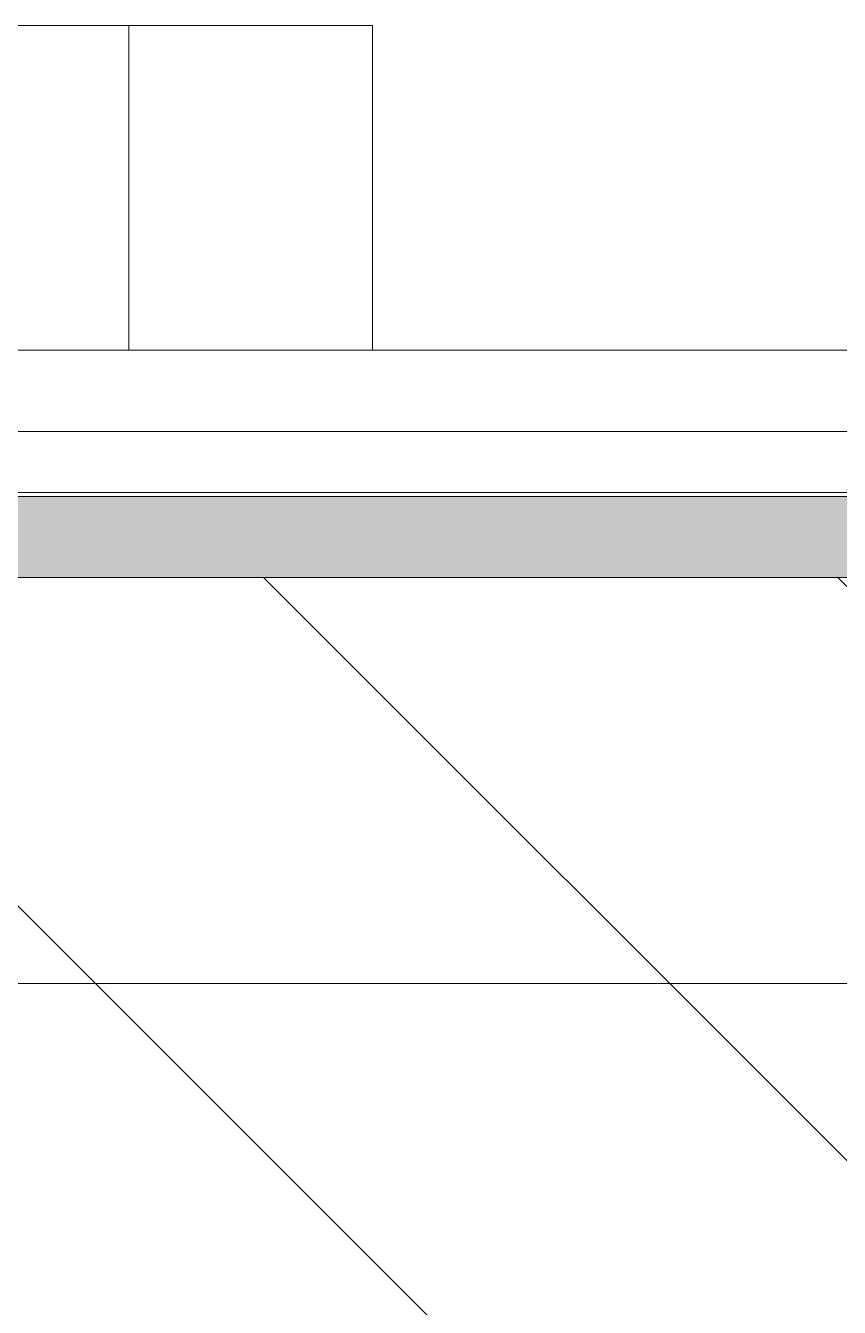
# Model space of a CAD drawing. Header units: millimetres. Extents: x -4185 to 186529, y -8553 to 29097.
# Drawn here: x 9012.1 to 9212.5, y 7720.2 to 8036 of the extents above; entities that cross this region are included whole.
import ezdxf

# ---------------------------------------------------------------- set-up
doc = ezdxf.new("R2010")
doc.units = ezdxf.units.MM
doc.linetypes.add('Осевая', pattern=[3175, 635, -476.25, 1587.5, -476.25])
for name, color, linetype, lineweight, true_color in [('A-WALL-1', 7, 'Continuous', 9, 0x3c3c3c), ('A-WALL-FNSH-1', 7, 'Continuous', 9, 0x3c3c3c), ('I-FURN-1', 7, 'Continuous', 9, 0xf0f0f0)]:
    doc.layers.add(name, color=color, linetype=linetype, lineweight=lineweight, true_color=true_color)
doc.layers.add('I-WALL', color=7, linetype='Continuous', lineweight=9)
doc.layers.add('Оси-2', color=7, linetype='Осевая', lineweight=9)

# ---------------------------------------------------------------- blocks, each defined once
blk = doc.blocks.new('Бизиборд лего - бизиборд 1_21б-32328682-План размещения напольных электротехнических лючков и розеток 1 этажа в осях 1-12')
at = {"layer": 'I-FURN-1'}
for p, q in [((-1205, 100), (-1355, 100)), ((-1355, 100), (-1205, 100)), ((-1205, 100), (-1295, 100)), ((-1295, 100), (-1205, 100)), ((-1145, 100), (-1205, 100)), ((-1205, 100), (-1145, 100)), ((-1205, 20), (-1205, 100)), ((-1205, 100), (-1205, 20)), ((-1145, 20), (-1145, 100)), ((-1145, 100), (-1145, 20)), ((-1000, 20), (-1500, 20)), ((-1230, 20), (-1229.66, 20)), ((-1229.66, 20), (-1230, 20)), ((-1230, 20), (-1215.01, 20)), ((-1215.01, 20), (-1230, 20)), ((-1230, 20), (-1217.41, 20)), ((-1228.66, 20), (-1230, 20)), ((-1230, 20), (-1225, 20)), ((-1215.01, 20), (-1230, 20)), ((-1230, 20), (-1215.01, 20)), ((-1215.01, 20), (-1230, 20)), ((-1230, 20), (-1215.01, 20)), ((-1215.01, 20), (-1230, 20)), ((-1230, 20), (-1215.01, 20)), ((-1222.59, 20), (-1230, 20)), ((-1230, 20), (-1215.01, 20)), ((-1229.66, 20), (-1230, 20)), ((-1230, 20), (-1215.01, 20)), ((-1215.01, 20), (-1230, 20)), ((-1230, 20), (-1215.01, 20)), ((-1215.01, 20), (-1230, 20)), ((-1230, 20), (-1215.01, 20)), ((-1215.01, 20), (-1230, 20)), ((-1230, 20), (-1215.01, 20)), ((-1215.01, 20), (-1230, 20)), ((-1230, 20), (-1215.01, 20)), ((-1229.66, 20), (-1230, 20)), ((-1230, 20), (-1215.01, 20)), ((-1227.07, 20), (-1230, 20)), ((-1230, 20), (-1215.01, 20)), ((-1215.01, 20), (-1230, 20)), ((-1230, 20), (-1215.01, 20)), ((-1215.01, 20), (-1230, 20)), ((-1230, 20), (-1215.01, 20)), ((-1215.01, 20), (-1230, 20)), ((-1230, 20), (-1215.01, 20)), ((-1227.07, 20), (-1230, 20)), ((-1230, 20), (-1215.01, 20)), ((-1222.59, 20), (-1230, 20)), ((-1230, 20), (-1217.41, 20)), ((-1215.01, 20), (-1230, 20)), ((-1230, 20), (-1227.07, 20)), ((-1222.59, 20), (-1230, 20)), ((-1230, 20), (-1215.01, 20)), ((-1228.66, 20), (-1230, 20)), ((-1230, 20), (-1228.66, 20)), ((-1229.66, 20), (-1230, 20)), ((-1230, 20), (-1229.66, 20)), ((-1215.01, 20), (-1230, 20)), ((-1230, 20), (-1229.66, 20)), ((-1215.01, 20), (-1230, 20)), ((-1230, 20), (-1215.01, 20)), ((-1215.01, 20), (-1230, 20)), ((-1230, 20), (-1211.34, 20)), ((-1220, 20), (-1230, 20)), ((-1229.66, 20), (-1220, 20)), ((-1228.66, 20), (-1229.66, 20)), ((-1228.66, 20), (-1229.66, 20)), ((-1227.07, 20), (-1229.66, 20)), ((-1228.66, 20), (-1229.66, 20)), ((-1229.66, 20), (-1225, 20)), ((-1229.66, 20), (-1228.66, 20)), ((-1228.66, 20), (-1220.27, 20)), ((-1220.27, 20), (-1228.66, 20)), ((-1228.66, 20), (-1220.27, 20)), ((-1220.27, 20), (-1228.66, 20)), ((-1228.66, 20), (-1220.27, 20)), ((-1227.07, 20), (-1228.66, 20)), ((-1225, 20), (-1228.66, 20)), ((-1227.07, 20), (-1228.66, 20)), ((-1215.01, 20), (-1228.66, 20)), ((-1228.66, 20), (-1225, 20)), ((-1227.07, 20), (-1228.66, 20)), ((-1228.66, 20), (-1225, 20)), ((-1222.59, 20), (-1227.07, 20)), ((-1225, 20), (-1227.07, 20)), ((-1225, 20), (-1227.07, 20)), ((-1215.01, 20), (-1227.07, 20)), ((-1222.59, 20), (-1227.07, 20)), ((-1227.07, 20), (-1225, 20)), ((-1220, 20), (-1227.07, 20)), ((-1220, 20), (-1225, 20)), ((-1225, 20), (-1215.01, 20)), ((-1222.59, 20), (-1225, 20)), ((-1215.01, 20), (-1225, 20)), ((-1225, 20), (-1222.59, 20)), ((-1225, 20), (-1222.59, 20)), ((-1225, 20), (-1215.01, 20)), ((-1225, 20), (-1222.59, 20)), ((-1220, 20), (-1222.59, 20)), ((-1215.01, 20), (-1222.59, 20)), ((-1220, 20), (-1222.59, 20)), ((-1215.01, 20), (-1222.59, 20)), ((-1217.41, 20), (-1222.59, 20)), ((-1222.59, 20), (-1220, 20)), ((-1217.41, 20), (-1222.59, 20)), ((-1222.59, 20), (-1215.01, 20)), ((-1222.59, 20), (-1220, 20)), ((-1220, 20), (-1215.01, 20)), ((-1215.01, 20), (-1220, 20)), ((-1220, 20), (-1215.01, 20)), ((-1215.01, 20), (-1220, 20)), ((-1220, 20), (-1215.01, 20)), ((-1220, 20), (-1215.01, 20)), ((-1215.01, 20), (-1220, 20)), ((-1217.41, 20), (-1220, 20)), ((-1217.41, 20), (-1220, 20)), ((-1220, 20), (-1217.41, 20)), ((-1215.01, 20), (-1220, 20)), ((-1220, 20), (-1217.41, 20)), ((-1217.41, 20), (-1220, 20)), ((-1217.41, 20), (-1215.01, 20)), ((-1215.01, 20), (-1217.41, 20)), ((-1215.01, 20), (-1217.41, 20)), ((-1215.01, 20), (-1217.41, 20)), ((-1217.41, 20), (-1215.01, 20)), ((-1217.41, 20), (-1215.01, 20)), ((-1215.01, 20), (-1217.41, 20)), ((-1217.41, 20), (-1215.01, 20)), ((-1210, 20), (-1217.41, 20)), ((-1215.01, 20), (-1215, 20)), ((-1215, 20), (-1215.01, 20)), ((-1215.01, 20), (-1215, 20)), ((-1215, 20), (-1215.01, 20)), ((-1215.01, 20), (-1215, 20)), ((-1215, 20), (-1215.01, 20)), ((-1215.01, 20), (-1215, 20)), ((-1215, 20), (-1215.01, 20)), ((-1215.01, 20), (-1215, 20)), ((-1215, 20), (-1215.01, 20)), ((-1215.01, 20), (-1215, 20)), ((-1215, 20), (-1215.01, 20)), ((-1215.01, 20), (-1215, 20)), ((-1215, 20), (-1215.01, 20)), ((-1215.01, 20), (-1215, 20)), ((-1215, 20), (-1215.01, 20)), ((-1215.01, 20), (-1215, 20)), ((-1215, 20), (-1215.01, 20)), ((-1215.01, 20), (-1215, 20)), ((-1215, 20), (-1215.01, 20)), ((-1215.01, 20), (-1215, 20)), ((-1215, 20), (-1215.01, 20)), ((-1215.01, 20), (-1215, 20)), ((-1215, 20), (-1215.01, 20)), ((-1215.01, 20), (-1215, 20)), ((-1215, 20), (-1215.01, 20)), ((-1215.01, 20), (-1215, 20)), ((-1215, 20), (-1215.01, 20)), ((-1215.01, 20), (-1215, 20)), ((-1215, 20), (-1215.01, 20)), ((-1215.01, 20), (-1215, 20)), ((-1215, 20), (-1215.01, 20)), ((-1215.01, 20), (-1215, 20)), ((-1215, 20), (-1215.01, 20)), ((-1215.01, 20), (-1215, 20)), ((-1215, 20), (-1215.01, 20)), ((-1215.01, 20), (-1215, 20)), ((-1215, 20), (-1215.01, 20)), ((-1215.01, 20), (-1215, 20)), ((-1215, 20), (-1215.01, 20)), ((-1215.01, 20), (-1215, 20)), ((-1215, 20), (-1215.01, 20)), ((-1215.01, 20), (-1215, 20)), ((-1215, 20), (-1215.01, 20)), ((-1215.01, 20), (-1215, 20)), ((-1215, 20), (-1215.01, 20)), ((-1215.01, 20), (-1215, 20)), ((-1215, 20), (-1215.01, 20)), ((-1215.01, 20), (-1215, 20)), ((-1215, 20), (-1215.01, 20)), ((-1215.01, 20), (-1215, 20)), ((-1215, 20), (-1215.01, 20)), ((-1215, 20), (-1211.34, 20)), ((-1211.34, 20), (-1215, 20)), ((-1215, 20), (-1211.34, 20)), ((-1211.34, 20), (-1215, 20)), ((-1215, 20), (-1211.34, 20)), ((-1215, 20), (-1210.34, 20)), ((-1210, 20), (-1215, 20)), ((-1215, 20), (-1210, 20)), ((-1210, 20), (-1215, 20)), ((-1215, 20), (-1211.34, 20)), ((-1212.93, 20), (-1215, 20)), ((-1215, 20), (-1210, 20)), ((-1210, 20), (-1215, 20)), ((-1215, 20), (-1210, 20)), ((-1210, 20), (-1215, 20)), ((-1215, 20), (-1210, 20)), ((-1210, 20), (-1215, 20)), ((-1215, 20), (-1210, 20)), ((-1210, 20), (-1215, 20)), ((-1215, 20), (-1212.93, 20)), ((-1212.93, 20), (-1215, 20)), ((-1215, 20), (-1210, 20)), ((-1210, 20), (-1215, 20)), ((-1215, 20), (-1210, 20)), ((-1210, 20), (-1215, 20)), ((-1215, 20), (-1210, 20)), ((-1210, 20), (-1215, 20)), ((-1215, 20), (-1210, 20)), ((-1210, 20), (-1215, 20)), ((-1215, 20), (-1210.34, 20)), ((-1210, 20), (-1215, 20)), ((-1215, 20), (-1210, 20)), ((-1210, 20), (-1215, 20)), ((-1215, 20), (-1210, 20)), ((-1210, 20), (-1215, 20)), ((-1215, 20), (-1210, 20)), ((-1210, 20), (-1215, 20)), ((-1215, 20), (-1210, 20)), ((-1210, 20), (-1215, 20)), ((-1215, 20), (-1210, 20)), ((-1212.93, 20), (-1215, 20)), ((-1215, 20), (-1210, 20)), ((-1210, 20), (-1215, 20)), ((-1215, 20), (-1211.34, 20)), ((-1210.34, 20), (-1215, 20)), ((-1215, 20), (-1212.93, 20)), ((-1212.93, 20), (-1215, 20)), ((-1215, 20), (-1211.34, 20)), ((-1210, 20), (-1215, 20)), ((-1215, 20), (-1212.93, 20)), ((-1210.34, 20), (-1215, 20)), ((-1215, 20), (-1210, 20)), ((-1211.34, 20), (-1215, 20)), ((-1215, 20), (-1210, 20)), ((-1210, 20), (-1215, 20)), ((-1215, 20), (-1210, 20)), ((-1210, 20), (-1215, 20)), ((-1211.34, 20), (-1212.93, 20)), ((-1212.93, 20), (-1211.34, 20)), ((-1210.34, 20), (-1212.93, 20)), ((-1210, 20), (-1212.93, 20)), ((-1212.93, 20), (-1211.34, 20)), ((-1211.34, 20), (-1212.93, 20)), ((-1212.93, 20), (-1210.34, 20)), ((-1211.34, 20), (-1210.34, 20)), ((-1210.34, 20), (-1211.34, 20)), ((-1211.34, 20), (-1210.34, 20)), ((-1211.34, 20), (-1210.34, 20)), ((-1211.34, 20), (-1210.34, 20)), ((-1210, 20), (-1211.34, 20)), ((-1211.34, 20), (-1210, 20)), ((-1210.34, 20), (-1211.34, 20)), ((-1211.34, 20), (-1210, 20)), ((-1210.34, 20), (-1210, 20)), ((-1210.34, 20), (-1210, 20)), ((-1210, 20), (-1210.34, 20)), ((-1210.34, 20), (-1210, 20)), ((-1210, 20), (-1210.34, 20)), ((-1210.34, 20), (-1210, 20)), ((-1210.34, 20), (-1210, 20)), ((-1210, 20), (-1210.34, 20)), ((-1210.34, 20), (-1210, 20)), ((-1210.34, 20), (-1210, 20)), ((-1210, 20), (-1210.34, 20)), ((-1210, 20), (-1210.34, 20)), ((-1209.76, 20), (-1205, 20)), ((-1205, 20), (-1209.76, 20)), ((-1209.76, 20), (-1205, 20)), ((-1205, 20), (-1209.76, 20)), ((-1209.76, 20), (-1205, 20)), ((-1205, 20), (-1170, 20)), ((-1170, 20), (-1205, 20)), ((-1205, 20), (-1170, 20)), ((-1170, 20), (-1150, 20)), ((-1150, 20), (-1170, 20)), ((-1170, 20), (-1165, 20)), ((-1162.59, 20), (-1170, 20)), ((-1170, 20), (-1150, 20)), ((-1160, 20), (-1170, 20)), ((-1170, 20), (-1150, 20)), ((-1150, 20), (-1170, 20)), ((-1170, 20), (-1150, 20)), ((-1169.66, 20), (-1170, 20)), ((-1170, 20), (-1150, 20)), ((-1150, 20), (-1170, 20)), ((-1170, 20), (-1155, 20)), ((-1150, 20), (-1170, 20)), ((-1170, 20), (-1150, 20)), ((-1169.66, 20), (-1170, 20)), ((-1170, 20), (-1150, 20)), ((-1162.59, 20), (-1170, 20)), ((-1170, 20), (-1150, 20)), ((-1150, 20), (-1170, 20)), ((-1170, 20), (-1150, 20)), ((-1150.34, 20), (-1170, 20)), ((-1170, 20), (-1150, 20)), ((-1150, 20), (-1170, 20)), ((-1170, 20), (-1150, 20)), ((-1165, 20), (-1170, 20)), ((-1170, 20), (-1150, 20)), ((-1150, 20), (-1170, 20)), ((-1170, 20), (-1150, 20)), ((-1150, 20), (-1170, 20)), ((-1170, 20), (-1150, 20)), ((-1150, 20), (-1170, 20)), ((-1170, 20), (-1150, 20)), ((-1160, 20), (-1170, 20)), ((-1170, 20), (-1165, 20)), ((-1167.07, 20), (-1170, 20)), ((-1170, 20), (-1150, 20)), ((-1150, 20), (-1170, 20)), ((-1170, 20), (-1167.07, 20)), ((-1165, 20), (-1170, 20)), ((-1170, 20), (-1167.07, 20)), ((-1157.41, 20), (-1170, 20)), ((-1170, 20), (-1157.41, 20)), ((-1165, 20), (-1170, 20)), ((-1170, 20), (-1169.66, 20)), ((-1169.66, 20), (-1170, 20)), ((-1170, 20), (-1150, 20)), ((-1152.93, 20), (-1170, 20)), ((-1170, 20), (-1150, 20)), ((-1150, 20), (-1170, 20)), ((-1170, 20), (-1150, 20)), ((-1150, 20), (-1170, 20)), ((-1170, 20), (-1168.66, 20)), ((-1169.66, 20), (-1170, 20)), ((-1168.66, 20), (-1169.66, 20)), ((-1168.66, 20), (-1169.66, 20)), ((-1169.66, 20), (-1167.07, 20)), ((-1150, 20), (-1169.66, 20)), ((-1168.66, 20), (-1169.66, 20)), ((-1150, 20), (-1168.66, 20)), ((-1150, 20), (-1168.66, 20)), ((-1168.66, 20), (-1150, 20)), ((-1151.34, 20), (-1168.66, 20)), ((-1167.07, 20), (-1157.41, 20)), ((-1157.41, 20), (-1167.07, 20)), ((-1167.07, 20), (-1157.41, 20)), ((-1157.41, 20), (-1167.07, 20)), ((-1167.07, 20), (-1150, 20)), ((-1167.07, 20), (-1160, 20)), ((-1167.07, 20), (-1165, 20)), ((-1165, 20), (-1150, 20)), ((-1150, 20), (-1165, 20)), ((-1165, 20), (-1155, 20)), ((-1162.59, 20), (-1165, 20)), ((-1150, 20), (-1165, 20)), ((-1165, 20), (-1160, 20)), ((-1157.41, 20), (-1162.59, 20)), ((-1150, 20), (-1162.59, 20)), ((-1157.41, 20), (-1162.59, 20)), ((-1150, 20), (-1160, 20)), ((-1150, 20), (-1160, 20)), ((-1160, 20), (-1152.93, 20)), ((-1160, 20), (-1157.41, 20)), ((-1150, 20), (-1157.41, 20)), ((-1150.34, 20), (-1157.41, 20)), ((-1150, 20), (-1157.41, 20)), ((-1155, 20), (-1157.41, 20)), ((-1157.41, 20), (-1150, 20)), ((-1157.41, 20), (-1155, 20)), ((-1157.22, 20), (-1151.34, 20)), ((-1151.34, 20), (-1157.22, 20)), ((-1157.22, 20), (-1151.34, 20)), ((-1155, 20), (-1150, 20)), ((-1155, 20), (-1150, 20)), ((-1152.93, 20), (-1155, 20)), ((-1155, 20), (-1152.93, 20)), ((-1152.93, 20), (-1150.34, 20)), ((-1150.34, 20), (-1152.93, 20)), ((-1152.93, 20), (-1151.34, 20)), ((-1150.34, 20), (-1152.93, 20)), ((-1151.34, 20), (-1150.34, 20)), ((-1150, 20), (-1151.34, 20)), ((-1150, 20), (-1150.34, 20)), ((-1150, 20), (-1150.34, 20)), ((-1150.34, 20), (-1150, 20)), ((-1150, 20), (-1150.34, 20)), ((-1150.34, 20), (-1150, 20)), ((-1150, 20), (-1150.34, 20)), ((-1150, 20), (-1145, 20)), ((-1145, 20), (-1150, 20)), ((-1150, 20), (-1145, 20)), ((-1145, 20), (-1110, 20)), ((-1110, 20), (-1091.34, 20)), ((-1090, 20), (-1110, 20)), ((-1110, 20), (-1090, 20)), ((-1090, 20), (-1110, 20)), ((-1110, 20), (-1090, 20)), ((-1090, 20), (-1110, 20)), ((-1110, 20), (-1090, 20)), ((-1090, 20), (-1110, 20)), ((-1110, 20), (-1105, 20)), ((-1090, 20), (-1110, 20)), ((-1110, 20), (-1092.93, 20)), ((-1090, 20), (-1110, 20)), ((-1110, 20), (-1095, 20)), ((-1109.66, 20), (-1110, 20)), ((-1110, 20), (-1090, 20)), ((-1090, 20), (-1110, 20)), ((-1110, 20), (-1090, 20)), ((-1090, 20), (-1110, 20)), ((-1110, 20), (-1090, 20)), ((-1090, 20), (-1110, 20)), ((-1110, 20), (-1090, 20)), ((-1090, 20), (-1110, 20)), ((-1110, 20), (-1090, 20)), ((-1090, 20), (-1110, 20)), ((-1110, 20), (-1107.07, 20)), ((-1095, 20), (-1110, 20)), ((-1110, 20), (-1090, 20)), ((-1108.66, 20), (-1110, 20)), ((-1110, 20), (-1090, 20)), ((-1090, 20), (-1110, 20)), ((-1110, 20), (-1090, 20)), ((-1090, 20), (-1110, 20)), ((-1110, 20), (-1090, 20)), ((-1090, 20), (-1110, 20)), ((-1110, 20), (-1109.66, 20)), ((-1109.66, 20), (-1110, 20)), ((-1110, 20), (-1105, 20)), ((-1108.66, 20), (-1110, 20)), ((-1110, 20), (-1107.07, 20)), ((-1102.59, 20), (-1110, 20)), ((-1110, 20), (-1090, 20)), ((-1107.07, 20), (-1110, 20)), ((-1110, 20), (-1100, 20)), ((-1090, 20), (-1110, 20)), ((-1110, 20), (-1090, 20)), ((-1102.59, 20), (-1110, 20)), ((-1110, 20), (-1097.41, 20)), ((-1090, 20), (-1110, 20)), ((-1110, 20), (-1090, 20)), ((-1090, 20), (-1110, 20)), ((-1110, 20), (-1090, 20)), ((-1090, 20), (-1110, 20)), ((-1110, 20), (-1109.66, 20)), ((-1107.07, 20), (-1110, 20)), ((-1108.66, 20), (-1109.66, 20)), ((-1109.66, 20), (-1105, 20)), ((-1108.66, 20), (-1109.66, 20)), ((-1109.66, 20), (-1107.07, 20)), ((-1108.66, 20), (-1105, 20)), ((-1107.07, 20), (-1108.66, 20)), ((-1107.07, 20), (-1108.66, 20)), ((-1107.07, 20), (-1108.66, 20)), ((-1095, 20), (-1108.66, 20)), ((-1095, 20), (-1107.07, 20)), ((-1107.07, 20), (-1092.93, 20)), ((-1105, 20), (-1107.07, 20)), ((-1102.59, 20), (-1107.07, 20)), ((-1107.07, 20), (-1095, 20)), ((-1105, 20), (-1107.07, 20)), ((-1107.07, 20), (-1092.93, 20)), ((-1092.93, 20), (-1107.07, 20)), ((-1105, 20), (-1090, 20)), ((-1102.59, 20), (-1105, 20)), ((-1105, 20), (-1097.41, 20)), ((-1105, 20), (-1102.59, 20)), ((-1100, 20), (-1105, 20)), ((-1104.68, 20), (-1100, 20)), ((-1100, 20), (-1102.59, 20)), ((-1100, 20), (-1102.59, 20)), ((-1102.59, 20), (-1097.41, 20)), ((-1100, 20), (-1102.59, 20)), ((-1092.93, 20), (-1102.59, 20)), ((-1090, 20), (-1100, 20)), ((-1091.34, 20), (-1100, 20)), ((-1097.41, 20), (-1100, 20)), ((-1090, 20), (-1100, 20)), ((-1100, 20), (-1090, 20)), ((-1099.43, 20), (-1095, 20)), ((-1097.41, 20), (-1090.34, 20)), ((-1097.41, 20), (-1095, 20)), ((-1090, 20), (-1097.41, 20)), ((-1097.41, 20), (-1095, 20)), ((-1095, 20), (-1090, 20)), ((-1090, 20), (-1095, 20)), ((-1090, 20), (-1095, 20)), ((-1095, 20), (-1092.93, 20)), ((-1090.34, 20), (-1095, 20)), ((-1095, 20), (-1090, 20)), ((-1095, 20), (-1092.93, 20)), ((-1094.17, 20), (-1091.34, 20)), ((-1092.93, 20), (-1090, 20)), ((-1092.93, 20), (-1090, 20)), ((-1092.93, 20), (-1091.34, 20)), ((-1090.34, 20), (-1092.93, 20)), ((-1092.93, 20), (-1090, 20)), ((-1092.93, 20), (-1091.34, 20)), ((-1091.34, 20), (-1092.93, 20)), ((-1091.34, 20), (-1090, 20)), ((-1090, 20), (-1091.34, 20)), ((-1091.34, 20), (-1090.34, 20)), ((-1091.34, 20), (-1090.34, 20)), ((-1090.34, 20), (-1091.34, 20)), ((-1090.34, 20), (-1090, 20)), ((-1090.34, 20), (-1090, 20)), ((-1090, 20), (-1090.34, 20)), ((-1090, 20), (-1090.34, 20)), ((-1090.34, 20), (-1090, 20)), ((-1090, 20), (-1090.34, 20)), ((-1090, 20), (-1050, 20)), ((-1050, 20), (-1049.66, 20)), ((-1030, 20), (-1050, 20)), ((-1050, 20), (-1030, 20)), ((-1030, 20), (-1050, 20)), ((-1050, 20), (-1030, 20)), ((-1030, 20), (-1050, 20)), ((-1050, 20), (-1030, 20)), ((-1030, 20), (-1050, 20)), ((-1050, 20), (-1031.34, 20)), ((-1030, 20), (-1050, 20)), ((-1050, 20), (-1042.59, 20)), ((-1030, 20), (-1050, 20)), ((-1050, 20), (-1049.66, 20)), ((-1047.07, 20), (-1050, 20)), ((-1050, 20), (-1030, 20)), ((-1030, 20), (-1050, 20)), ((-1050, 20), (-1031.34, 20)), ((-1035, 20), (-1050, 20)), ((-1050, 20), (-1030, 20)), ((-1030, 20), (-1050, 20)), ((-1050, 20), (-1030, 20)), ((-1030, 20), (-1050, 20)), ((-1050, 20), (-1030, 20)), ((-1030, 20), (-1050, 20)), ((-1050, 20), (-1048.66, 20)), ((-1045, 20), (-1050, 20)), ((-1050, 20), (-1030, 20)), ((-1030, 20), (-1050, 20)), ((-1050, 20), (-1030, 20)), ((-1030, 20), (-1050, 20)), ((-1050, 20), (-1030, 20)), ((-1030, 20), (-1050, 20)), ((-1050, 20), (-1045, 20)), ((-1030, 20), (-1050, 20)), ((-1050, 20), (-1049.66, 20)), ((-1048.66, 20), (-1050, 20)), ((-1050, 20), (-1031.34, 20)), ((-1049.66, 20), (-1050, 20)), ((-1050, 20), (-1047.07, 20)), ((-1047.07, 20), (-1050, 20)), ((-1050, 20), (-1049.66, 20)), ((-1040, 20), (-1050, 20)), ((-1050, 20), (-1035, 20)), ((-1049.66, 20), (-1050, 20)), ((-1050, 20), (-1032.93, 20)), ((-1042.59, 20), (-1050, 20)), ((-1050, 20), (-1047.07, 20)), ((-1035, 20), (-1050, 20)), ((-1050, 20), (-1030, 20)), ((-1030, 20), (-1050, 20)), ((-1050, 20), (-1030, 20)), ((-1030, 20), (-1050, 20)), ((-1050, 20), (-1048.66, 20)), ((-1031.34, 20), (-1050, 20)), ((-1049.66, 20), (-1030, 20)), ((-1049.66, 20), (-1048.66, 20)), ((-1049.66, 20), (-1048.66, 20)), ((-1048.66, 20), (-1049.66, 20)), ((-1049.66, 20), (-1042.59, 20)), ((-1030, 20), (-1049.66, 20)), ((-1048.66, 20), (-1047.07, 20)), ((-1048.66, 20), (-1047.07, 20)), ((-1048.66, 20), (-1031.34, 20)), ((-1048.66, 20), (-1037.41, 20)), ((-1047.07, 20), (-1048.66, 20)), ((-1045, 20), (-1048.66, 20)), ((-1048.66, 20), (-1030.34, 20)), ((-1047.07, 20), (-1045, 20)), ((-1045, 20), (-1047.07, 20)), ((-1045, 20), (-1047.07, 20)), ((-1047.07, 20), (-1045, 20)), ((-1031.34, 20), (-1047.07, 20)), ((-1047.07, 20), (-1042.59, 20)), ((-1046.89, 20), (-1042.59, 20)), ((-1045, 20), (-1042.59, 20)), ((-1042.59, 20), (-1045, 20)), ((-1040, 20), (-1045, 20)), ((-1045, 20), (-1030, 20)), ((-1040, 20), (-1045, 20)), ((-1037.41, 20), (-1045, 20)), ((-1045, 20), (-1042.59, 20)), ((-1042.59, 20), (-1030, 20)), ((-1042.59, 20), (-1037.41, 20)), ((-1037.41, 20), (-1042.59, 20)), ((-1042.59, 20), (-1037.41, 20)), ((-1042.59, 20), (-1035, 20)), ((-1030, 20), (-1042.59, 20)), ((-1042.59, 20), (-1030, 20)), ((-1041.63, 20), (-1037.41, 20)), ((-1030, 20), (-1040, 20)), ((-1037.41, 20), (-1040, 20)), ((-1037.41, 20), (-1040, 20)), ((-1037.41, 20), (-1032.93, 20)), ((-1035, 20), (-1037.41, 20)), ((-1037.41, 20), (-1035, 20)), ((-1032.93, 20), (-1037.41, 20)), ((-1030, 20), (-1037.41, 20)), ((-1037.41, 20), (-1030, 20)), ((-1030, 20), (-1037.41, 20)), ((-1036.38, 20), (-1031.34, 20)), ((-1030, 20), (-1035, 20)), ((-1030, 20), (-1035, 20)), ((-1035, 20), (-1030, 20)), ((-1035, 20), (-1030, 20)), ((-1035, 20), (-1032.93, 20)), ((-1031.34, 20), (-1035, 20)), ((-1032.93, 20), (-1030, 20)), ((-1031.34, 20), (-1032.93, 20)), ((-1032.93, 20), (-1030, 20)), ((-1032.93, 20), (-1030.34, 20)), ((-1031.34, 20), (-1030, 20)), ((-1031.34, 20), (-1030, 20)), ((-1031.34, 20), (-1030, 20)), ((-1030.34, 20), (-1031.34, 20)), ((-1031.34, 20), (-1030, 20)), ((-1030, 20), (-1031.34, 20)), ((-1030, 20), (-1031.34, 20)), ((-1030.34, 20), (-1031.34, 20)), ((-1030, 20), (-1030.34, 20)), ((-1030.34, 20), (-1030, 20)), ((-1030.34, 20), (-1030, 20)), ((-1030, 20), (-1030.34, 20)), ((-1030, 20), (-1000, 20)), ((-1500, 0), (-1000, 0)), ((-1210, 0), (-1230, 0)), ((-1230, 0), (-1210, 0)), ((-1220, 0), (-1230, 0)), ((-1230, 0), (-1210, 0)), ((-1210, 0), (-1230, 0)), ((-1230, 0), (-1227.07, 0)), ((-1210, 0), (-1230, 0)), ((-1230, 0), (-1210, 0)), ((-1210, 0), (-1230, 0)), ((-1230, 0), (-1210, 0)), ((-1210, 0), (-1230, 0)), ((-1230, 0), (-1210, 0)), ((-1210, 0), (-1230, 0)), ((-1230, 0), (-1210, 0)), ((-1210, 0), (-1230, 0)), ((-1230, 0), (-1210, 0)), ((-1210, 0), (-1230, 0)), ((-1230, 0), (-1210, 0)), ((-1210, 0), (-1230, 0)), ((-1230, 0), (-1210, 0)), ((-1215, 0), (-1230, 0)), ((-1230, 0), (-1210, 0)), ((-1210, 0), (-1230, 0)), ((-1230, 0), (-1210, 0)), ((-1229.66, 0), (-1230, 0)), ((-1230, 0), (-1228.66, 0)), ((-1211.34, 0), (-1230, 0)), ((-1230, 0), (-1210, 0)), ((-1210, 0), (-1230, 0)), ((-1230, 0), (-1210, 0)), ((-1210, 0), (-1230, 0)), ((-1230, 0), (-1210, 0)), ((-1210, 0), (-1230, 0)), ((-1230, 0), (-1210, 0)), ((-1210, 0), (-1230, 0)), ((-1230, 0), (-1210, 0)), ((-1210, 0), (-1230, 0)), ((-1230, 0), (-1210, 0)), ((-1210, 0), (-1230, 0)), ((-1230, 0), (-1211.34, 0)), ((-1210, 0), (-1230, 0)), ((-1230, 0), (-1210, 0)), ((-1210, 0), (-1230, 0)), ((-1230, 0), (-1210, 0)), ((-1210.34, 0), (-1230, 0)), ((-1230, 0), (-1210, 0)), ((-1227.07, 0), (-1230, 0)), ((-1230, 0), (-1229.66, 0)), ((-1210, 0), (-1230, 0)), ((-1230, 0), (-1210, 0)), ((-1210, 0), (-1230, 0)), ((-1230, 0), (-1210, 0)), ((-1229.66, 0), (-1230, 0)), ((-1230, 0), (-1229.66, 0)), ((-1217.41, 0), (-1229.66, 0)), ((-1229.66, 0), (-1210, 0)), ((-1228.66, 0), (-1229.66, 0)), ((-1229.66, 0), (-1225, 0)), ((-1220.27, 0), (-1228.66, 0)), ((-1228.66, 0), (-1220.27, 0)), ((-1220.27, 0), (-1228.66, 0)), ((-1228.66, 0), (-1215, 0)), ((-1225, 0), (-1228.66, 0)), ((-1227.07, 0), (-1210, 0)), ((-1212.93, 0), (-1227.07, 0)), ((-1210, 0), (-1225, 0)), ((-1225, 0), (-1210, 0)), ((-1211.34, 0), (-1220, 0)), ((-1220, 0), (-1211.34, 0)), ((-1211.34, 0), (-1220, 0)), ((-1210, 0), (-1220, 0)), ((-1210, 0), (-1217.41, 0)), ((-1210, 0), (-1215, 0)), ((-1215, 0), (-1210, 0)), ((-1210, 0), (-1212.93, 0)), ((-1210, 0), (-1211.34, 0)), ((-1211.34, 0), (-1210.34, 0)), ((-1210.34, 0), (-1210, 0)), ((-1210, 0), (-1210.34, 0)), ((-1170, 0), (-1209.76, 0)), ((-1209.76, 0), (-1170, 0)), ((-1170, 0), (-1209.76, 0)), ((-1162.59, 0), (-1170, 0)), ((-1170, 0), (-1162.59, 0)), ((-1162.59, 0), (-1170, 0)), ((-1170, 0), (-1162.59, 0)), ((-1162.59, 0), (-1170, 0)), ((-1170, 0), (-1165, 0)), ((-1162.59, 0), (-1170, 0)), ((-1170, 0), (-1162.59, 0)), ((-1162.59, 0), (-1170, 0)), ((-1170, 0), (-1162.59, 0)), ((-1162.59, 0), (-1170, 0)), ((-1170, 0), (-1162.59, 0)), ((-1162.59, 0), (-1170, 0)), ((-1170, 0), (-1169.66, 0)), ((-1162.59, 0), (-1170, 0)), ((-1170, 0), (-1162.59, 0)), ((-1162.59, 0), (-1170, 0)), ((-1170, 0), (-1168.66, 0)), ((-1162.59, 0), (-1170, 0)), ((-1170, 0), (-1162.59, 0)), ((-1162.59, 0), (-1170, 0)), ((-1170, 0), (-1165, 0)), ((-1162.59, 0), (-1170, 0)), ((-1170, 0), (-1162.59, 0)), ((-1162.59, 0), (-1170, 0)), ((-1170, 0), (-1162.59, 0)), ((-1162.59, 0), (-1170, 0)), ((-1170, 0), (-1162.59, 0)), ((-1162.59, 0), (-1170, 0)), ((-1170, 0), (-1162.59, 0)), ((-1162.59, 0), (-1170, 0)), ((-1170, 0), (-1162.59, 0)), ((-1162.59, 0), (-1170, 0)), ((-1170, 0), (-1162.59, 0)), ((-1162.59, 0), (-1170, 0)), ((-1170, 0), (-1162.59, 0)), ((-1162.59, 0), (-1170, 0)), ((-1170, 0), (-1162.59, 0)), ((-1162.59, 0), (-1170, 0)), ((-1170, 0), (-1162.59, 0)), ((-1162.59, 0), (-1170, 0)), ((-1170, 0), (-1162.59, 0)), ((-1162.59, 0), (-1170, 0)), ((-1170, 0), (-1162.59, 0)), ((-1168.66, 0), (-1170, 0)), ((-1170, 0), (-1162.59, 0)), ((-1167.07, 0), (-1170, 0)), ((-1170, 0), (-1169.66, 0)), ((-1168.66, 0), (-1170, 0)), ((-1170, 0), (-1162.59, 0)), ((-1162.59, 0), (-1170, 0)), ((-1170, 0), (-1162.59, 0)), ((-1150, 0), (-1170, 0)), ((-1170, 0), (-1168.66, 0)), ((-1169.66, 0), (-1162.59, 0)), ((-1169.66, 0), (-1167.07, 0)), ((-1168.66, 0), (-1162.59, 0)), ((-1162.59, 0), (-1168.66, 0)), ((-1162.59, 0), (-1168.66, 0)), ((-1168.66, 0), (-1165, 0)), ((-1162.59, 0), (-1167.07, 0)), ((-1167.07, 0), (-1162.59, 0)), ((-1162.59, 0), (-1167.07, 0)), ((-1162.59, 0), (-1167.07, 0)), ((-1167.07, 0), (-1162.59, 0)), ((-1165, 0), (-1162.59, 0)), ((-1165, 0), (-1162.59, 0)), ((-1165, 0), (-1162.59, 0)), ((-1162.48, 0), (-1162.59, 0)), ((-1162.59, 0), (-1162.48, 0)), ((-1162.48, 0), (-1162.59, 0)), ((-1162.59, 0), (-1162.48, 0)), ((-1162.48, 0), (-1162.59, 0)), ((-1162.59, 0), (-1162.48, 0)), ((-1162.48, 0), (-1162.59, 0)), ((-1162.59, 0), (-1162.48, 0)), ((-1162.48, 0), (-1162.59, 0)), ((-1162.59, 0), (-1162.48, 0)), ((-1162.48, 0), (-1162.59, 0)), ((-1162.59, 0), (-1162.48, 0)), ((-1162.48, 0), (-1162.59, 0)), ((-1162.59, 0), (-1162.48, 0)), ((-1162.48, 0), (-1162.59, 0)), ((-1162.59, 0), (-1162.48, 0)), ((-1162.48, 0), (-1162.59, 0)), ((-1162.59, 0), (-1162.48, 0)), ((-1162.48, 0), (-1162.59, 0)), ((-1162.59, 0), (-1162.48, 0)), ((-1162.48, 0), (-1162.59, 0)), ((-1162.59, 0), (-1162.48, 0)), ((-1162.48, 0), (-1162.59, 0)), ((-1162.59, 0), (-1162.48, 0)), ((-1162.48, 0), (-1162.59, 0)), ((-1162.59, 0), (-1162.48, 0)), ((-1162.48, 0), (-1162.59, 0)), ((-1162.59, 0), (-1162.48, 0)), ((-1162.48, 0), (-1162.59, 0)), ((-1162.59, 0), (-1162.48, 0)), ((-1162.48, 0), (-1162.59, 0)), ((-1162.59, 0), (-1162.48, 0)), ((-1162.48, 0), (-1162.59, 0)), ((-1162.59, 0), (-1162.48, 0)), ((-1162.48, 0), (-1162.59, 0)), ((-1162.59, 0), (-1162.48, 0)), ((-1162.48, 0), (-1162.59, 0)), ((-1162.59, 0), (-1162.48, 0)), ((-1162.48, 0), (-1162.59, 0)), ((-1162.59, 0), (-1162.48, 0)), ((-1162.48, 0), (-1162.59, 0)), ((-1162.59, 0), (-1162.48, 0)), ((-1162.48, 0), (-1162.59, 0)), ((-1162.59, 0), (-1162.48, 0)), ((-1162.48, 0), (-1162.59, 0)), ((-1162.59, 0), (-1162.48, 0)), ((-1162.48, 0), (-1162.59, 0)), ((-1162.59, 0), (-1162.48, 0)), ((-1162.48, 0), (-1162.59, 0)), ((-1162.59, 0), (-1162.48, 0)), ((-1162.48, 0), (-1162.59, 0)), ((-1162.59, 0), (-1162.48, 0)), ((-1162.59, 0), (-1150, 0)), ((-1150, 0), (-1162.48, 0)), ((-1162.48, 0), (-1150, 0)), ((-1155, 0), (-1162.48, 0)), ((-1162.48, 0), (-1150, 0)), ((-1150, 0), (-1162.48, 0)), ((-1162.48, 0), (-1150, 0)), ((-1150, 0), (-1162.48, 0)), ((-1162.48, 0), (-1150, 0)), ((-1150, 0), (-1162.48, 0)), ((-1162.48, 0), (-1150, 0)), ((-1150, 0), (-1162.48, 0)), ((-1162.48, 0), (-1150, 0)), ((-1160, 0), (-1162.48, 0)), ((-1162.48, 0), (-1150, 0)), ((-1150, 0), (-1162.48, 0)), ((-1162.48, 0), (-1150, 0)), ((-1150, 0), (-1162.48, 0)), ((-1162.48, 0), (-1152.93, 0)), ((-1157.41, 0), (-1162.48, 0)), ((-1162.48, 0), (-1150, 0)), ((-1150, 0), (-1162.48, 0)), ((-1162.48, 0), (-1150, 0)), ((-1150, 0), (-1162.48, 0)), ((-1162.48, 0), (-1150, 0)), ((-1150, 0), (-1162.48, 0)), ((-1162.48, 0), (-1150, 0)), ((-1160, 0), (-1162.48, 0)), ((-1162.48, 0), (-1150, 0)), ((-1150, 0), (-1162.48, 0)), ((-1162.48, 0), (-1150, 0)), ((-1150, 0), (-1162.48, 0)), ((-1162.48, 0), (-1150, 0)), ((-1150, 0), (-1162.48, 0)), ((-1162.48, 0), (-1150, 0)), ((-1150, 0), (-1162.48, 0)), ((-1162.48, 0), (-1157.41, 0)), ((-1150, 0), (-1162.48, 0)), ((-1162.48, 0), (-1150, 0)), ((-1150, 0), (-1162.48, 0)), ((-1162.48, 0), (-1150, 0)), ((-1150, 0), (-1162.48, 0)), ((-1162.48, 0), (-1150, 0)), ((-1150, 0), (-1162.48, 0)), ((-1162.48, 0), (-1155, 0)), ((-1150, 0), (-1162.48, 0)), ((-1162.48, 0), (-1150, 0)), ((-1152.93, 0), (-1162.48, 0)), ((-1162.48, 0), (-1150, 0)), ((-1150, 0), (-1162.48, 0)), ((-1162.48, 0), (-1160, 0)), ((-1150, 0), (-1162.48, 0)), ((-1162.48, 0), (-1150, 0)), ((-1157.41, 0), (-1162.47, 0)), ((-1162.47, 0), (-1157.41, 0)), ((-1157.41, 0), (-1162.47, 0)), ((-1157.41, 0), (-1160, 0)), ((-1157.41, 0), (-1160, 0)), ((-1160, 0), (-1150, 0)), ((-1155, 0), (-1157.41, 0)), ((-1150, 0), (-1157.41, 0)), ((-1155, 0), (-1157.41, 0)), ((-1157.41, 0), (-1150, 0)), ((-1151.34, 0), (-1157.22, 0)), ((-1157.22, 0), (-1151.34, 0)), ((-1151.34, 0), (-1157.22, 0)), ((-1150, 0), (-1155, 0)), ((-1151.34, 0), (-1155, 0)), ((-1152.93, 0), (-1155, 0)), ((-1155, 0), (-1150, 0)), ((-1152.93, 0), (-1150, 0)), ((-1151.34, 0), (-1152.93, 0)), ((-1150, 0), (-1152.93, 0)), ((-1150, 0), (-1151.34, 0)), ((-1150, 0), (-1151.34, 0)), ((-1110, 0), (-1150, 0)), ((-1150, 0), (-1110, 0)), ((-1110, 0), (-1150, 0)), ((-1109.99, 0), (-1110, 0)), ((-1110, 0), (-1109.99, 0)), ((-1109.99, 0), (-1110, 0)), ((-1110, 0), (-1109.99, 0)), ((-1109.99, 0), (-1110, 0)), ((-1110, 0), (-1109.99, 0)), ((-1109.99, 0), (-1110, 0)), ((-1110, 0), (-1109.99, 0)), ((-1109.99, 0), (-1110, 0)), ((-1110, 0), (-1109.99, 0)), ((-1109.99, 0), (-1110, 0)), ((-1110, 0), (-1109.99, 0)), ((-1109.99, 0), (-1110, 0)), ((-1110, 0), (-1109.99, 0)), ((-1109.99, 0), (-1110, 0)), ((-1110, 0), (-1109.99, 0)), ((-1109.99, 0), (-1110, 0)), ((-1110, 0), (-1109.99, 0)), ((-1109.99, 0), (-1110, 0)), ((-1110, 0), (-1109.99, 0)), ((-1109.99, 0), (-1110, 0)), ((-1110, 0), (-1109.99, 0)), ((-1109.99, 0), (-1110, 0)), ((-1110, 0), (-1109.99, 0)), ((-1109.99, 0), (-1110, 0)), ((-1110, 0), (-1109.99, 0)), ((-1109.99, 0), (-1110, 0)), ((-1110, 0), (-1109.99, 0)), ((-1109.99, 0), (-1110, 0)), ((-1110, 0), (-1109.99, 0)), ((-1109.99, 0), (-1110, 0)), ((-1110, 0), (-1109.99, 0)), ((-1109.99, 0), (-1110, 0)), ((-1110, 0), (-1109.99, 0)), ((-1109.99, 0), (-1110, 0)), ((-1110, 0), (-1109.99, 0)), ((-1109.99, 0), (-1110, 0)), ((-1110, 0), (-1109.99, 0)), ((-1109.99, 0), (-1110, 0)), ((-1110, 0), (-1109.99, 0)), ((-1109.99, 0), (-1110, 0)), ((-1110, 0), (-1109.99, 0)), ((-1109.99, 0), (-1110, 0)), ((-1110, 0), (-1109.99, 0)), ((-1109.99, 0), (-1110, 0)), ((-1110, 0), (-1109.99, 0)), ((-1109.99, 0), (-1110, 0)), ((-1110, 0), (-1109.99, 0)), ((-1109.99, 0), (-1110, 0)), ((-1110, 0), (-1109.99, 0)), ((-1109.99, 0), (-1110, 0)), ((-1110, 0), (-1109.99, 0)), ((-1097.41, 0), (-1110, 0)), ((-1110, 0), (-1090, 0)), ((-1090, 0), (-1109.99, 0)), ((-1109.99, 0), (-1090, 0)), ((-1090, 0), (-1109.99, 0)), ((-1109.99, 0), (-1090, 0)), ((-1090, 0), (-1109.99, 0)), ((-1109.99, 0), (-1090, 0)), ((-1109.66, 0), (-1109.99, 0)), ((-1109.99, 0), (-1090, 0)), ((-1090, 0), (-1109.99, 0)), ((-1109.99, 0), (-1090, 0)), ((-1090, 0), (-1109.99, 0)), ((-1109.99, 0), (-1107.07, 0)), ((-1102.59, 0), (-1109.99, 0)), ((-1109.99, 0), (-1090.34, 0)), ((-1090, 0), (-1109.99, 0)), ((-1109.99, 0), (-1090, 0)), ((-1108.66, 0), (-1109.99, 0)), ((-1109.99, 0), (-1109.66, 0)), ((-1105, 0), (-1109.99, 0)), ((-1109.99, 0), (-1090, 0)), ((-1090, 0), (-1109.99, 0)), ((-1109.99, 0), (-1090, 0)), ((-1090, 0), (-1109.99, 0)), ((-1109.99, 0), (-1090, 0)), ((-1090, 0), (-1109.99, 0)), ((-1109.99, 0), (-1095, 0)), ((-1090, 0), (-1109.99, 0)), ((-1109.99, 0), (-1090, 0)), ((-1090, 0), (-1109.99, 0)), ((-1109.99, 0), (-1090, 0)), ((-1090, 0), (-1109.99, 0)), ((-1109.99, 0), (-1090, 0)), ((-1090, 0), (-1109.99, 0)), ((-1109.99, 0), (-1090, 0)), ((-1090, 0), (-1109.99, 0)), ((-1109.99, 0), (-1090, 0)), ((-1090, 0), (-1109.99, 0)), ((-1109.99, 0), (-1090, 0)), ((-1090, 0), (-1109.99, 0)), ((-1109.99, 0), (-1090, 0)), ((-1102.59, 0), (-1109.99, 0)), ((-1109.99, 0), (-1090, 0)), ((-1095, 0), (-1109.99, 0)), ((-1109.99, 0), (-1100, 0)), ((-1102.59, 0), (-1109.99, 0)), ((-1109.99, 0), (-1107.07, 0)), ((-1097.41, 0), (-1109.99, 0)), ((-1109.99, 0), (-1090, 0)), ((-1090, 0), (-1109.99, 0)), ((-1109.99, 0), (-1090, 0)), ((-1090, 0), (-1109.99, 0)), ((-1109.99, 0), (-1090, 0)), ((-1092.93, 0), (-1109.66, 0)), ((-1109.66, 0), (-1108.66, 0)), ((-1105, 0), (-1108.66, 0)), ((-1108.66, 0), (-1105, 0)), ((-1105, 0), (-1108.66, 0)), ((-1107.07, 0), (-1108.66, 0)), ((-1108.66, 0), (-1107.07, 0)), ((-1107.07, 0), (-1105, 0)), ((-1105, 0), (-1107.07, 0)), ((-1107.07, 0), (-1105, 0)), ((-1107.07, 0), (-1105, 0)), ((-1105, 0), (-1102.59, 0)), ((-1102.59, 0), (-1105, 0)), ((-1105, 0), (-1102.59, 0)), ((-1100, 0), (-1105, 0)), ((-1105, 0), (-1102.59, 0)), ((-1100, 0), (-1104.68, 0)), ((-1104.68, 0), (-1100, 0)), ((-1100, 0), (-1104.68, 0)), ((-1102.59, 0), (-1097.41, 0)), ((-1090, 0), (-1102.59, 0)), ((-1100, 0), (-1102.59, 0)), ((-1102.59, 0), (-1100, 0)), ((-1090, 0), (-1102.59, 0)), ((-1090, 0), (-1102.59, 0)), ((-1102.59, 0), (-1090, 0)), ((-1097.41, 0), (-1100, 0)), ((-1100, 0), (-1097.41, 0)), ((-1097.41, 0), (-1100, 0)), ((-1100, 0), (-1097.41, 0)), ((-1095, 0), (-1099.43, 0)), ((-1099.43, 0), (-1095, 0)), ((-1095, 0), (-1099.43, 0)), ((-1097.41, 0), (-1095, 0)), ((-1090.34, 0), (-1097.41, 0)), ((-1097.41, 0), (-1090.34, 0)), ((-1090, 0), (-1097.41, 0)), ((-1097.41, 0), (-1095, 0)), ((-1090.34, 0), (-1097.41, 0)), ((-1090, 0), (-1097.41, 0)), ((-1095, 0), (-1092.93, 0)), ((-1095, 0), (-1091.34, 0)), ((-1090, 0), (-1095, 0)), ((-1095, 0), (-1092.93, 0)), ((-1091.34, 0), (-1094.17, 0)), ((-1094.17, 0), (-1091.34, 0)), ((-1091.34, 0), (-1094.17, 0)), ((-1090, 0), (-1092.93, 0)), ((-1092.93, 0), (-1091.34, 0)), ((-1092.93, 0), (-1091.34, 0)), ((-1091.34, 0), (-1090.34, 0)), ((-1091.34, 0), (-1090, 0)), ((-1091.34, 0), (-1090.34, 0)), ((-1090.34, 0), (-1090, 0)), ((-1090.34, 0), (-1090, 0)), ((-1090, 0), (-1090.34, 0)), ((-1090.34, 0), (-1090, 0)), ((-1090.34, 0), (-1090, 0)), ((-1090, 0), (-1090.34, 0)), ((-1050, 0), (-1090, 0)), ((-1090, 0), (-1050, 0)), ((-1050, 0), (-1090, 0)), ((-1030, 0), (-1050, 0)), ((-1050, 0), (-1030, 0)), ((-1030, 0), (-1050, 0)), ((-1050, 0), (-1030, 0)), ((-1047.07, 0), (-1050, 0)), ((-1050, 0), (-1042.59, 0)), ((-1030, 0), (-1050, 0)), ((-1050, 0), (-1030, 0)), ((-1030, 0), (-1050, 0)), ((-1050, 0), (-1030, 0)), ((-1030.34, 0), (-1050, 0)), ((-1050, 0), (-1030, 0)), ((-1048.66, 0), (-1050, 0)), ((-1050, 0), (-1030, 0)), ((-1030, 0), (-1050, 0)), ((-1050, 0), (-1030, 0)), ((-1030.34, 0), (-1050, 0)), ((-1050, 0), (-1030, 0)), ((-1031.34, 0), (-1050, 0)), ((-1050, 0), (-1030, 0)), ((-1030, 0), (-1050, 0)), ((-1050, 0), (-1030, 0)), ((-1042.59, 0), (-1050, 0)), ((-1050, 0), (-1047.07, 0)), ((-1047.07, 0), (-1050, 0)), ((-1050, 0), (-1030, 0)), ((-1030, 0), (-1050, 0)), ((-1050, 0), (-1032.93, 0)), ((-1030, 0), (-1050, 0)), ((-1050, 0), (-1030, 0)), ((-1030, 0), (-1050, 0)), ((-1050, 0), (-1030, 0)), ((-1030, 0), (-1050, 0)), ((-1050, 0), (-1030, 0)), ((-1030, 0), (-1050, 0)), ((-1050, 0), (-1030, 0)), ((-1030, 0), (-1050, 0)), ((-1050, 0), (-1030, 0)), ((-1030, 0), (-1050, 0)), ((-1050, 0), (-1030, 0)), ((-1030, 0), (-1050, 0)), ((-1050, 0), (-1030, 0)), ((-1048.66, 0), (-1050, 0)), ((-1050, 0), (-1048.66, 0)), ((-1049.66, 0), (-1050, 0)), ((-1050, 0), (-1049.66, 0)), ((-1030, 0), (-1050, 0)), ((-1050, 0), (-1030, 0)), ((-1047.07, 0), (-1050, 0)), ((-1050, 0), (-1042.59, 0)), ((-1030, 0), (-1050, 0)), ((-1050, 0), (-1030, 0)), ((-1047.07, 0), (-1050, 0)), ((-1050, 0), (-1030, 0)), ((-1035, 0), (-1049.66, 0)), ((-1049.66, 0), (-1045, 0)), ((-1047.07, 0), (-1048.66, 0)), ((-1048.66, 0), (-1047.07, 0)), ((-1047.07, 0), (-1048.66, 0)), ((-1030, 0), (-1048.66, 0)), ((-1045, 0), (-1048.66, 0)), ((-1048.66, 0), (-1045, 0)), ((-1030.34, 0), (-1047.07, 0)), ((-1047.07, 0), (-1030, 0)), ((-1030, 0), (-1047.07, 0)), ((-1030, 0), (-1047.07, 0)), ((-1045, 0), (-1047.07, 0)), ((-1042.59, 0), (-1046.89, 0)), ((-1046.89, 0), (-1042.59, 0)), ((-1042.59, 0), (-1046.89, 0)), ((-1040, 0), (-1045, 0)), ((-1045, 0), (-1037.41, 0)), ((-1045, 0), (-1030, 0)), ((-1030, 0), (-1045, 0)), ((-1042.59, 0), (-1030.34, 0)), ((-1030, 0), (-1042.59, 0)), ((-1042.59, 0), (-1030, 0)), ((-1037.41, 0), (-1041.63, 0)), ((-1041.63, 0), (-1037.41, 0)), ((-1037.41, 0), (-1041.63, 0)), ((-1037.41, 0), (-1040, 0)), ((-1035, 0), (-1037.41, 0)), ((-1037.41, 0), (-1035, 0)), ((-1031.34, 0), (-1036.38, 0)), ((-1036.38, 0), (-1031.34, 0)), ((-1031.34, 0), (-1036.38, 0)), ((-1032.93, 0), (-1035, 0)), ((-1035, 0), (-1032.93, 0)), ((-1031.34, 0), (-1035, 0)), ((-1032.93, 0), (-1030, 0)), ((-1031.34, 0), (-1032.93, 0)), ((-1032.93, 0), (-1030.34, 0)), ((-1030, 0), (-1031.34, 0)), ((-1030.34, 0), (-1031.34, 0)), ((-1030, 0), (-1031.34, 0)), ((-1030, 0), (-1030.34, 0)), ((-1030.34, 0), (-1030, 0)), ((-1030, 0), (-1030.34, 0)), ((-1030, 0), (-1030.34, 0)), ((-1030, 0), (-1030.34, 0)), ((-1030.34, 0), (-1030, 0)), ((-970, 0), (-1030, 0)), ((-1030, 0), (-970, 0)), ((-1000, 0), (-1030, 0))]:
    blk.add_line(p, q, dxfattribs=at)

msp = doc.modelspace()

# ---------------------------------------------------------------- hatches: boundary and pattern name
at = {"layer": 'I-WALL'}
h = msp.add_hatch(dxfattribs=at)
h.set_pattern_fill('FP_84', color=256, style=0, pattern_type=2)
h.set_pattern_definition([(0, (0, 0), (121.92, 30.48), [10.058, -81.382, 10.058, -81.382, -487.68]), (0, (0, 0), (121.92, 30.48), [-182.88, 10.058, -172.822, 10.058, -81.382, -213.36]), (0, (0, 0), (121.92, 30.48), [-457.2, 10.058, -50.902, 10.058, -142.342]), (120, (45.72, 15.24), (-87.356454, 90.34582), [10.058, -81.382, 10.058, -81.382, -487.68]), (120, (45.72, 15.24), (-87.356454, 90.34582), [-182.88, 10.058, -172.822, 10.058, -81.382, -213.36]), (120, (45.72, 15.24), (-87.356454, 90.34582), [-457.2, 10.058, -50.902, 10.058, -142.342]), (240, (60.96, 76.2), (-34.563546, -120.82582), [10.058, -81.382, 10.058, -81.382, -487.68]), (240, (60.96, 76.2), (-34.563546, -120.82582), [-182.88, 10.058, -172.822, 10.058, -81.382, -213.36]), (240, (60.96, 76.2), (-34.563546, -120.82582), [-457.2, 10.058, -50.902, 10.058, -142.342])])
h.paths.add_polyline_path([(12760, 7900), (12760, 7920), (7660, 7920), (7660, 7900), (12363.68, 7900)])
h = msp.add_hatch(dxfattribs=at)
h.set_pattern_fill('FP_18', color=256, style=0, pattern_type=2)
h.set_pattern_definition([(135, (0, 0), (-70.7107, -70.7107), [])])
h.paths.add_polyline_path([(8260, 7700), (12160, 7700), (12160, 7900), (8260, 7900)])

# ---------------------------------------------------------------- linework, layer by layer
at = {"layer": 'A-WALL-1'}
msp.add_line((12160, 7900), (8260, 7900), dxfattribs=at)
at = {"layer": 'A-WALL-FNSH-1'}
for p, q in [((12825, 7921), (7660, 7921)), ((7660, 7920), (12825, 7920))]:
    msp.add_line(p, q, dxfattribs=at)
at = {"layer": 'Оси-2'}
msp.add_line((-885.17, 7800), (36057, 7800), dxfattribs=at)

# ---------------------------------------------------------------- block references
at = {"layer": 'I-FURN-1'}
msp.add_blockref('Бизиборд лего - бизиборд 1_21б-32328682-План размещения напольных электротехнических лючков и розеток 1 этажа в осях 1-12', (10242.5, 7936), dxfattribs=at)

doc.saveas('drawing.dxf')
